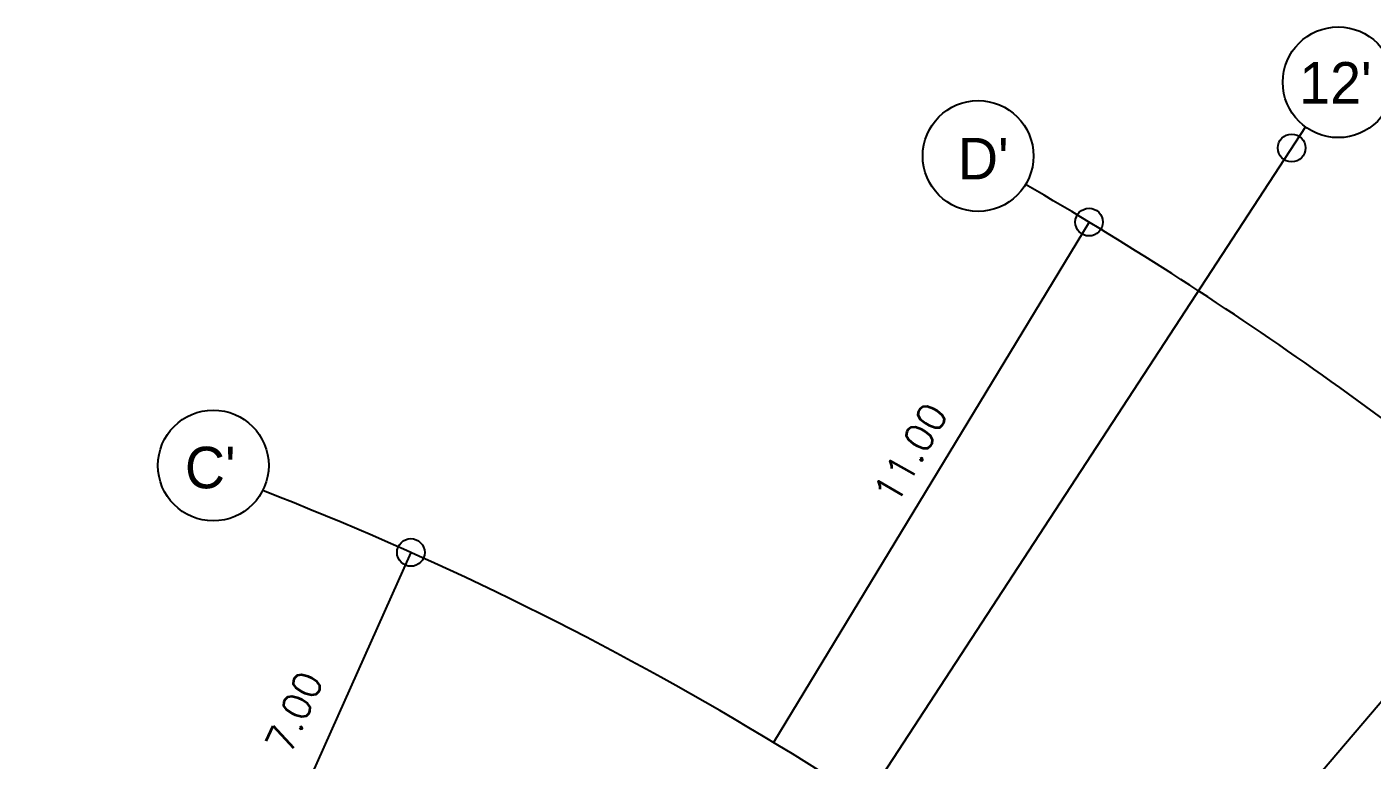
# Model space of a CAD drawing. Header units: millimetres. Extents: x -616979 to 2364082, y 43054 to 1637649.
# Drawn here: x -38375 to -14090, y 141069 to 154313 of the extents above; entities that cross this region are included whole.
import ezdxf

# ---------------------------------------------------------------- set-up
doc = ezdxf.new("R2010")
doc.units = ezdxf.units.MM
doc.layers.add('a-construcion', color=8, linetype='Continuous')
doc.layers.add('a_text', color=255, linetype='Continuous')
doc.styles.add('500scale@80cl', font='romans.shx', dxfattribs={"height": 1})
doc.styles.add('Century Gothic', font='GOTHIC.TTF')

msp = doc.modelspace()

# ---------------------------------------------------------------- linework, layer by layer
for p, q in [((-15294.62, 152506.383), (-26888.3, 134735.991)), ((-19199.393, 150786.423), (-24896.959, 141388.088)), ((-31443.829, 144819.822), (-38375.378, 129323.83))]:
    msp.add_line(p, q)
for centre, radius in [((-14702.877, 153312.51), 1000), ((-21203.572, 151980.558), 1000), ((-15542.724, 152126.097), 250), ((-19199.393, 150786.423), 250), ((-35010.558, 146390.687), 1000), ((-31443.829, 144819.822), 250)]:
    msp.add_circle(centre, radius)
for radius, start, end in [(70460.798, 49.80446887, 59.85829423), (59470.304, 49.84955205, 68.69399536)]:
    msp.add_arc((-55726.948, 90533.109), radius, start, end)
at = {"layer": 'a-construcion'}
msp.add_line((-10220.724, 146471.922), (-20042.403, 134947.586), dxfattribs=at)

# ---------------------------------------------------------------- texts
at = {"char_height": 500, "attachment_point": 5, "style": '500scale@80cl'}
for s, insert, rotation in [('11.00', (-22422.347, 146613.835), 60.2314244), ('7.00', (-33545.391, 141939.39), 65.9004405)]:
    msp.add_mtext(s, dxfattribs=dict(at, insert=insert, rotation=rotation))
at = {"layer": 'a_text', "lineweight": 9, "style": 'Century Gothic'}
for s, p in [("12'", (-15406.391, 152926.517)), ("D'", (-21567.661, 151558.055)), ("C'", (-35523.016, 145978.715))]:
    msp.add_text(s, height=750, dxfattribs=at).set_placement(p)

doc.saveas('drawing.dxf')
